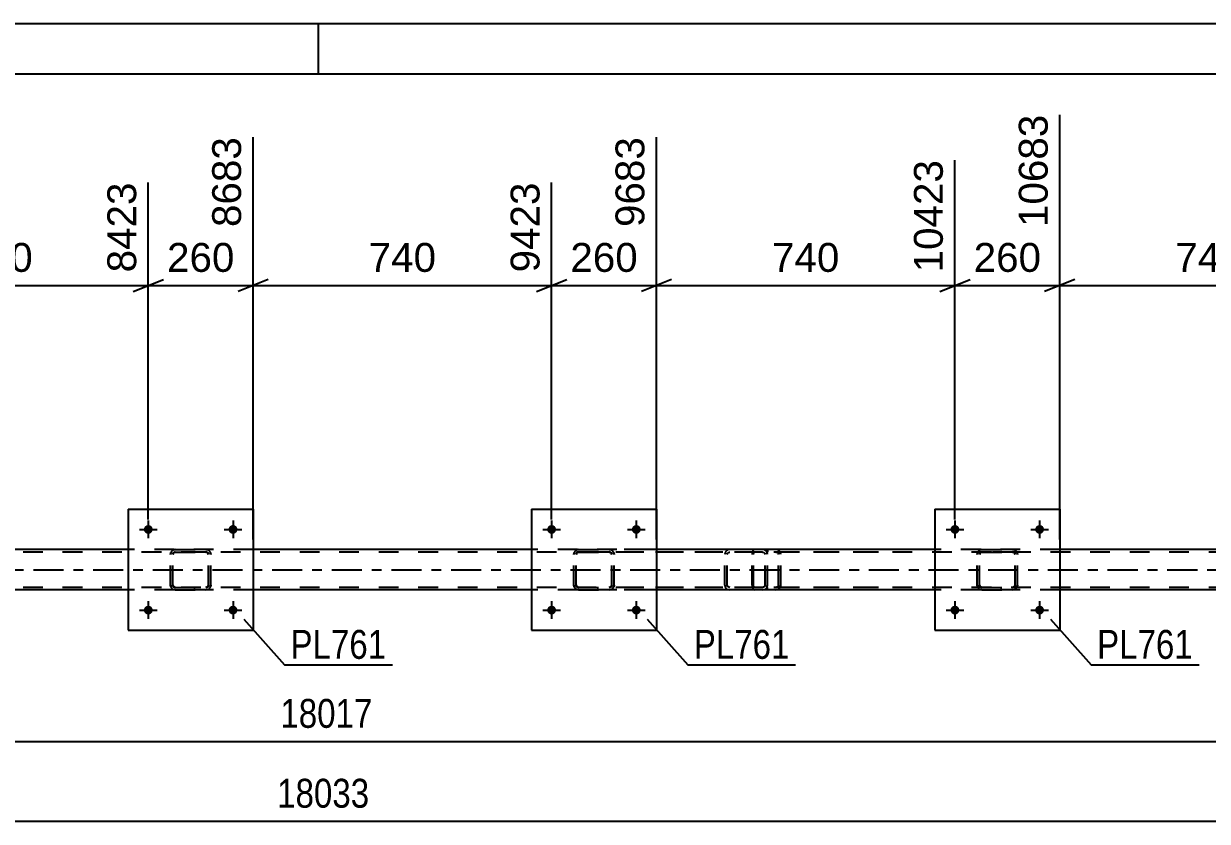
# Model space of a CAD drawing. Header units: millimetres. Extents: x 0 to 841, y 0 to 594.
# Drawn here: x 391.8 to 509.2, y 514.9 to 594 of the extents above; entities that cross this region are included whole.
import ezdxf

# ---------------------------------------------------------------- set-up
doc = ezdxf.new("R2010")
doc.units = ezdxf.units.MM
doc.linetypes.add('DXK_LINE_DOT2', pattern=[3.9198, 1.9599, -1.9599])
doc.linetypes.add('DXK_LINE_DOT3', pattern=[5.9187, 2.979, -0.9799, 0.9799, -0.9799])
doc.styles.add('Arial', font='ARIAL.TTF', dxfattribs={"height": 0.2})
doc.styles.add('Arial Narrow', font='ARIALN.TTF', dxfattribs={"height": 0.2})

# ---------------------------------------------------------------- blocks, each defined once
blk = doc.blocks.new('Unknown-717034435-1133')
at = {"color": 5, "linetype": 'Continuous'}
for p, q in [((841, 594), (0, 594)), ((421, 589), (421, 594)), ((836, 589), (5, 589))]:
    blk.add_line(p, q, dxfattribs=at)
blk = doc.blocks.new('Bolt-717034435-5720 - 5585')
at = {"linetype": 'Continuous'}
for points in [[(444.56, 535.85, -1), (443.68, 535.85, -1)], [(452.96, 535.85, -1), (452.08, 535.85, -1)]]:
    blk.add_hatch(color=1, dxfattribs=at).paths.add_polyline_path(points)
at = {"color": 1, "linetype": 'Continuous'}
for p, q in [((444.12, 536.73), (444.12, 534.97)), ((452.52, 536.73), (452.52, 534.97)), ((443.24, 535.85), (445, 535.85)), ((451.64, 535.85), (453.4, 535.85))]:
    blk.add_line(p, q, dxfattribs=at)
blk = doc.blocks.new('Bolt-717034435-5656 - 5585')
at = {"linetype": 'Continuous'}
for points in [[(484.56, 535.85, -1), (483.68, 535.85, -1)], [(492.96, 535.85, -1), (492.08, 535.85, -1)]]:
    blk.add_hatch(color=1, dxfattribs=at).paths.add_polyline_path(points)
at = {"color": 1, "linetype": 'Continuous'}
for p, q in [((484.12, 536.73), (484.12, 534.97)), ((492.52, 536.73), (492.52, 534.97)), ((483.24, 535.85), (485, 535.85)), ((491.64, 535.85), (493.4, 535.85))]:
    blk.add_line(p, q, dxfattribs=at)
blk = doc.blocks.new('Part-717034435-5609 - 5585')
at = {"color": 7, "linetype": 'DXK_LINE_DOT2'}
for p, q in [((742.52, 541.61), (67.2, 541.61)), ((414.52, 541.85), (402.12, 541.85)), ((454.52, 541.85), (442.12, 541.85)), ((494.52, 541.85), (482.12, 541.85)), ((742.52, 538.09), (67.2, 538.09)), ((414.52, 537.85), (402.12, 537.85)), ((454.52, 537.85), (442.12, 537.85)), ((494.52, 537.85), (482.12, 537.85))]:
    blk.add_line(p, q, dxfattribs=at)
at = {"color": 2, "linetype": 'Continuous'}
for p, q in [((402.12, 541.85), (374.52, 541.85)), ((442.12, 541.85), (414.52, 541.85)), ((482.12, 541.85), (454.52, 541.85)), ((522.12, 541.85), (494.52, 541.85)), ((402.12, 537.85), (374.52, 537.85)), ((442.12, 537.85), (414.52, 537.85)), ((482.12, 537.85), (454.52, 537.85)), ((522.12, 537.85), (494.52, 537.85))]:
    blk.add_line(p, q, dxfattribs=at)
at = {"color": 7, "linetype": 'DXK_LINE_DOT3'}
blk.add_line((67.2, 539.85), (742.52, 539.85), dxfattribs=at)
blk = doc.blocks.new('Bolt-717034435-5718 - 5585')
at = {"linetype": 'Continuous'}
for points in [[(404.56, 535.85, -1), (403.68, 535.85, -1)], [(412.96, 535.85, -1), (412.08, 535.85, -1)]]:
    blk.add_hatch(color=1, dxfattribs=at).paths.add_polyline_path(points)
at = {"color": 1, "linetype": 'Continuous'}
for p, q in [((404.12, 536.73), (404.12, 534.97)), ((412.52, 536.73), (412.52, 534.97)), ((403.24, 535.85), (405, 535.85)), ((411.64, 535.85), (413.4, 535.85))]:
    blk.add_line(p, q, dxfattribs=at)
blk = doc.blocks.new('Bolt-717034435-5719 - 5585')
at = {"linetype": 'Continuous'}
for points in [[(404.56, 543.85, -1), (403.68, 543.85, -1)], [(412.96, 543.85, -1), (412.08, 543.85, -1)]]:
    blk.add_hatch(color=1, dxfattribs=at).paths.add_polyline_path(points)
at = {"color": 1, "linetype": 'Continuous'}
for p, q in [((404.12, 544.73), (404.12, 542.97)), ((412.52, 544.73), (412.52, 542.97)), ((403.24, 543.85), (405, 543.85)), ((411.64, 543.85), (413.4, 543.85))]:
    blk.add_line(p, q, dxfattribs=at)
blk = doc.blocks.new('Bolt-717034435-5721 - 5585')
at = {"linetype": 'Continuous'}
for points in [[(444.56, 543.85, -1), (443.68, 543.85, -1)], [(452.96, 543.85, -1), (452.08, 543.85, -1)]]:
    blk.add_hatch(color=1, dxfattribs=at).paths.add_polyline_path(points)
at = {"color": 1, "linetype": 'Continuous'}
for p, q in [((444.12, 544.73), (444.12, 542.97)), ((452.52, 544.73), (452.52, 542.97)), ((443.24, 543.85), (445, 543.85)), ((451.64, 543.85), (453.4, 543.85))]:
    blk.add_line(p, q, dxfattribs=at)
blk = doc.blocks.new('Bolt-717034435-5657 - 5585')
at = {"linetype": 'Continuous'}
for points in [[(484.56, 543.85, -1), (483.68, 543.85, -1)], [(492.96, 543.85, -1), (492.08, 543.85, -1)]]:
    blk.add_hatch(color=1, dxfattribs=at).paths.add_polyline_path(points)
at = {"color": 1, "linetype": 'Continuous'}
for p, q in [((484.12, 544.73), (484.12, 542.97)), ((492.52, 544.73), (492.52, 542.97)), ((483.24, 543.85), (485, 543.85)), ((491.64, 543.85), (493.4, 543.85))]:
    blk.add_line(p, q, dxfattribs=at)
blk = doc.blocks.new('Part-717034435-5757 - 5585')
at = {"color": 7, "linetype": 'DXK_LINE_DOT2'}
for p, q in [((406.32, 541.37), (406.36, 541.56)), ((406.36, 541.56), (406.32, 541.37)), ((406.32, 538.33), (406.32, 541.37)), ((406.58, 541.47), (406.56, 541.37)), ((406.56, 541.37), (406.58, 541.46)), ((406.56, 538.33), (406.56, 541.37)), ((406.58, 541.46), (406.63, 541.54)), ((406.63, 541.54), (406.58, 541.47)), ((406.62, 541.82), (406.8, 541.85)), ((406.8, 541.85), (406.62, 541.82)), ((406.71, 541.6), (406.63, 541.54)), ((406.63, 541.54), (406.71, 541.59)), ((406.71, 541.59), (406.8, 541.61)), ((406.8, 541.61), (406.71, 541.6)), ((406.8, 541.85), (409.84, 541.85)), ((406.8, 541.85), (406.8, 541.85)), ((406.8, 541.85), (409.84, 541.85)), ((406.8, 541.61), (409.84, 541.61)), ((406.8, 541.61), (406.8, 541.61)), ((409.84, 541.61), (406.8, 541.61)), ((409.84, 541.85), (409.84, 541.85)), ((409.84, 541.85), (410.02, 541.82)), ((410.02, 541.82), (409.84, 541.85)), ((409.84, 541.61), (409.84, 541.61)), ((409.84, 541.61), (409.93, 541.59)), ((409.93, 541.6), (409.84, 541.61)), ((410.01, 541.54), (409.93, 541.6)), ((409.93, 541.59), (410.01, 541.54)), ((410.01, 541.54), (410.06, 541.46)), ((410.06, 541.47), (410.01, 541.54)), ((410.08, 541.37), (410.06, 541.47)), ((410.06, 541.46), (410.08, 541.37)), ((410.08, 538.33), (410.08, 541.37)), ((410.28, 541.56), (410.32, 541.37)), ((410.32, 541.37), (410.28, 541.56)), ((410.32, 538.33), (410.32, 541.37)), ((406.36, 538.15), (406.32, 538.33)), ((406.32, 538.33), (406.36, 538.15)), ((406.58, 538.24), (406.56, 538.33)), ((406.56, 538.33), (406.58, 538.24)), ((406.63, 538.16), (406.58, 538.24)), ((406.58, 538.24), (406.63, 538.16)), ((406.8, 537.85), (406.62, 537.89)), ((406.62, 537.89), (406.8, 537.85)), ((406.71, 538.11), (406.63, 538.16)), ((406.63, 538.16), (406.71, 538.11)), ((406.8, 538.09), (406.71, 538.11)), ((406.71, 538.11), (406.8, 538.09)), ((406.8, 538.09), (409.84, 538.09)), ((406.8, 538.09), (406.8, 538.09)), ((406.8, 538.09), (409.84, 538.09)), ((406.8, 537.85), (409.84, 537.85)), ((406.8, 537.85), (406.8, 537.85)), ((406.8, 537.85), (409.84, 537.85)), ((409.93, 538.11), (409.84, 538.09)), ((409.84, 538.09), (409.93, 538.11)), ((409.84, 538.09), (409.84, 538.09)), ((410.02, 537.89), (409.84, 537.85)), ((409.84, 537.85), (410.02, 537.89)), ((409.84, 537.85), (409.84, 537.85)), ((410.01, 538.16), (409.93, 538.11)), ((409.93, 538.11), (410.01, 538.16)), ((410.06, 538.24), (410.01, 538.16)), ((410.01, 538.16), (410.06, 538.24)), ((410.08, 538.33), (410.06, 538.24)), ((410.06, 538.24), (410.08, 538.33)), ((410.32, 538.33), (410.28, 538.15)), ((410.28, 538.15), (410.32, 538.33))]:
    blk.add_line(p, q, dxfattribs=at)
at = {"color": 7, "linetype": 'DXK_LINE_DOT3'}
blk.add_line((408.32, 539.85), (408.32, 539.85), dxfattribs=at)
at = {"color": 7, "linetype": 'DXK_LINE_DOT2'}
for centre, start, end in [((406.8, 541.37), 112.5, 157.5), ((406.8, 541.37), 112.5, 157.5), ((409.84, 541.37), 22.5, 67.5), ((409.84, 541.37), 22.5, 67.5), ((406.8, 538.33), 202.5, 247.5), ((406.8, 538.33), 202.5, 247.5), ((409.84, 538.33), 292.5, 337.5), ((409.84, 538.33), 292.5, 337.5)]:
    blk.add_arc(centre, 0.48, start, end, dxfattribs=at)
blk = doc.blocks.new('Part-717034435-5762 - 5585')
at = {"color": 2, "linetype": 'Continuous'}
for p, q in [((402.12, 545.85), (402.12, 533.85)), ((402.12, 545.85), (414.52, 545.85)), ((414.52, 545.85), (414.52, 533.85)), ((402.12, 533.85), (414.52, 533.85))]:
    blk.add_line(p, q, dxfattribs=at)
blk = doc.blocks.new('Part-717034435-5765 - 5585')
at = {"color": 7, "linetype": 'DXK_LINE_DOT2'}
for p, q in [((446.32, 541.37), (446.35, 541.56)), ((446.35, 541.56), (446.32, 541.37)), ((446.32, 538.33), (446.32, 541.37)), ((446.58, 541.47), (446.56, 541.37)), ((446.56, 541.37), (446.58, 541.46)), ((446.56, 538.33), (446.56, 541.37)), ((446.58, 541.46), (446.63, 541.54)), ((446.63, 541.54), (446.58, 541.47)), ((446.61, 541.82), (446.8, 541.85)), ((446.8, 541.85), (446.61, 541.82)), ((446.71, 541.6), (446.63, 541.54)), ((446.63, 541.54), (446.71, 541.59)), ((446.71, 541.59), (446.8, 541.61)), ((446.8, 541.61), (446.71, 541.6)), ((446.8, 541.85), (449.84, 541.85)), ((446.8, 541.85), (446.8, 541.85)), ((446.8, 541.85), (449.84, 541.85)), ((446.8, 541.61), (449.84, 541.61)), ((446.8, 541.61), (446.8, 541.61)), ((449.84, 541.61), (446.8, 541.61)), ((449.84, 541.85), (449.84, 541.85)), ((449.84, 541.85), (450.02, 541.82)), ((450.02, 541.82), (449.84, 541.85)), ((449.84, 541.61), (449.84, 541.61)), ((449.84, 541.61), (449.93, 541.59)), ((449.93, 541.6), (449.84, 541.61)), ((450.01, 541.54), (449.93, 541.6)), ((449.93, 541.59), (450.01, 541.54)), ((450.01, 541.54), (450.06, 541.46)), ((450.06, 541.47), (450.01, 541.54)), ((450.08, 541.37), (450.06, 541.47)), ((450.06, 541.46), (450.08, 541.37)), ((450.08, 538.33), (450.08, 541.37)), ((450.28, 541.56), (450.32, 541.37)), ((450.32, 541.37), (450.28, 541.56)), ((450.32, 538.33), (450.32, 541.37)), ((446.35, 538.15), (446.32, 538.33)), ((446.32, 538.33), (446.35, 538.15)), ((446.58, 538.24), (446.56, 538.33)), ((446.56, 538.33), (446.58, 538.24)), ((446.63, 538.16), (446.58, 538.24)), ((446.58, 538.24), (446.63, 538.16)), ((446.8, 537.85), (446.61, 537.89)), ((446.61, 537.89), (446.8, 537.85)), ((446.71, 538.11), (446.63, 538.16)), ((446.63, 538.16), (446.71, 538.11)), ((446.8, 538.09), (446.71, 538.11)), ((446.71, 538.11), (446.8, 538.09)), ((446.8, 538.09), (449.84, 538.09)), ((446.8, 538.09), (446.8, 538.09)), ((446.8, 538.09), (449.84, 538.09)), ((446.8, 537.85), (449.84, 537.85)), ((446.8, 537.85), (446.8, 537.85)), ((446.8, 537.85), (449.84, 537.85)), ((449.93, 538.11), (449.84, 538.09)), ((449.84, 538.09), (449.93, 538.11)), ((449.84, 538.09), (449.84, 538.09)), ((450.02, 537.89), (449.84, 537.85)), ((449.84, 537.85), (450.02, 537.89)), ((449.84, 537.85), (449.84, 537.85)), ((450.01, 538.16), (449.93, 538.11)), ((449.93, 538.11), (450.01, 538.16)), ((450.06, 538.24), (450.01, 538.16)), ((450.01, 538.16), (450.06, 538.24)), ((450.08, 538.33), (450.06, 538.24)), ((450.06, 538.24), (450.08, 538.33)), ((450.32, 538.33), (450.28, 538.15)), ((450.28, 538.15), (450.32, 538.33))]:
    blk.add_line(p, q, dxfattribs=at)
at = {"color": 7, "linetype": 'DXK_LINE_DOT3'}
blk.add_line((448.32, 539.85), (448.32, 539.85), dxfattribs=at)
at = {"color": 7, "linetype": 'DXK_LINE_DOT2'}
for centre, start, end in [((446.8, 541.37), 112.5, 157.5), ((446.8, 541.37), 112.5, 157.5), ((449.84, 541.37), 22.5, 67.5), ((449.84, 541.37), 22.5, 67.5), ((446.8, 538.33), 202.5, 247.5), ((446.8, 538.33), 202.5, 247.5), ((449.84, 538.33), 292.5, 337.5), ((449.84, 538.33), 292.5, 337.5)]:
    blk.add_arc(centre, 0.48, start, end, dxfattribs=at)
blk = doc.blocks.new('Part-717034435-5776 - 5585')
at = {"color": 2, "linetype": 'Continuous'}
for p, q in [((442.12, 545.85), (442.12, 533.85)), ((442.12, 545.85), (454.52, 545.85)), ((454.52, 545.85), (454.52, 533.85)), ((442.12, 533.85), (454.52, 533.85))]:
    blk.add_line(p, q, dxfattribs=at)
blk = doc.blocks.new('Part-717034435-5779 - 5585')
at = {"color": 7, "linetype": 'DXK_LINE_DOT2'}
for p, q in [((486.32, 541.37), (486.36, 541.56)), ((486.36, 541.56), (486.32, 541.37)), ((486.32, 538.33), (486.32, 541.37)), ((486.58, 541.47), (486.56, 541.37)), ((486.56, 541.37), (486.58, 541.46)), ((486.56, 538.33), (486.56, 541.37)), ((486.58, 541.46), (486.63, 541.54)), ((486.63, 541.54), (486.58, 541.47)), ((486.62, 541.82), (486.8, 541.85)), ((486.8, 541.85), (486.62, 541.82)), ((486.71, 541.6), (486.63, 541.54)), ((486.63, 541.54), (486.71, 541.59)), ((486.71, 541.59), (486.8, 541.61)), ((486.8, 541.61), (486.71, 541.6)), ((486.8, 541.85), (489.84, 541.85)), ((486.8, 541.85), (486.8, 541.85)), ((486.8, 541.85), (489.84, 541.85)), ((486.8, 541.61), (489.84, 541.61)), ((486.8, 541.61), (486.8, 541.61)), ((489.84, 541.61), (486.8, 541.61)), ((489.84, 541.85), (489.84, 541.85)), ((489.84, 541.85), (490.02, 541.82)), ((490.02, 541.82), (489.84, 541.85)), ((489.84, 541.61), (489.84, 541.61)), ((489.84, 541.61), (489.93, 541.59)), ((489.93, 541.6), (489.84, 541.61)), ((490.01, 541.54), (489.93, 541.6)), ((489.93, 541.59), (490.01, 541.54)), ((490.01, 541.54), (490.06, 541.46)), ((490.06, 541.47), (490.01, 541.54)), ((490.08, 541.37), (490.06, 541.47)), ((490.06, 541.46), (490.08, 541.37)), ((490.08, 538.33), (490.08, 541.37)), ((490.28, 541.56), (490.32, 541.37)), ((490.32, 541.37), (490.28, 541.56)), ((490.32, 538.33), (490.32, 541.37)), ((486.36, 538.15), (486.32, 538.33)), ((486.32, 538.33), (486.36, 538.15)), ((486.58, 538.24), (486.56, 538.33)), ((486.56, 538.33), (486.58, 538.24)), ((486.63, 538.16), (486.58, 538.24)), ((486.58, 538.24), (486.63, 538.16)), ((486.8, 537.85), (486.62, 537.89)), ((486.62, 537.89), (486.8, 537.85)), ((486.71, 538.11), (486.63, 538.16)), ((486.63, 538.16), (486.71, 538.11)), ((486.8, 538.09), (486.71, 538.11)), ((486.71, 538.11), (486.8, 538.09)), ((486.8, 538.09), (489.84, 538.09)), ((486.8, 538.09), (486.8, 538.09)), ((486.8, 538.09), (489.84, 538.09)), ((486.8, 537.85), (489.84, 537.85)), ((486.8, 537.85), (486.8, 537.85)), ((486.8, 537.85), (489.84, 537.85)), ((489.93, 538.11), (489.84, 538.09)), ((489.84, 538.09), (489.93, 538.11)), ((489.84, 538.09), (489.84, 538.09)), ((490.02, 537.89), (489.84, 537.85)), ((489.84, 537.85), (490.02, 537.89)), ((489.84, 537.85), (489.84, 537.85)), ((490.01, 538.16), (489.93, 538.11)), ((489.93, 538.11), (490.01, 538.16)), ((490.06, 538.24), (490.01, 538.16)), ((490.01, 538.16), (490.06, 538.24)), ((490.08, 538.33), (490.06, 538.24)), ((490.06, 538.24), (490.08, 538.33)), ((490.32, 538.33), (490.28, 538.15)), ((490.28, 538.15), (490.32, 538.33))]:
    blk.add_line(p, q, dxfattribs=at)
at = {"color": 7, "linetype": 'DXK_LINE_DOT3'}
blk.add_line((488.32, 539.85), (488.32, 539.85), dxfattribs=at)
at = {"color": 7, "linetype": 'DXK_LINE_DOT2'}
for centre, start, end in [((486.8, 541.37), 112.5, 157.5), ((486.8, 541.37), 112.5, 157.5), ((489.84, 541.37), 22.5, 67.5), ((489.84, 541.37), 22.5, 67.5), ((486.8, 538.33), 202.5, 247.5), ((486.8, 538.33), 202.5, 247.5), ((489.84, 538.33), 292.5, 337.5), ((489.84, 538.33), 292.5, 337.5)]:
    blk.add_arc(centre, 0.48, start, end, dxfattribs=at)
blk = doc.blocks.new('Part-717034435-5784 - 5585')
at = {"color": 2, "linetype": 'Continuous'}
for p, q in [((482.12, 545.85), (482.12, 533.85)), ((482.12, 545.85), (494.52, 545.85)), ((494.52, 545.85), (494.52, 533.85)), ((482.12, 533.85), (494.52, 533.85))]:
    blk.add_line(p, q, dxfattribs=at)
blk = doc.blocks.new('Part-717034435-5796 - 5585')
at = {"color": 7, "linetype": 'DXK_LINE_DOT2'}
for p, q in [((465.03, 541.85), (449.9, 541.85)), ((465.03, 541.61), (449.9, 541.61)), ((461.32, 541.54), (461.29, 541.37)), ((461.29, 538.33), (461.29, 541.37)), ((461.33, 541.56), (461.32, 541.54)), ((461.54, 541.37), (461.56, 541.47)), ((461.54, 538.33), (461.54, 541.37)), ((461.56, 541.47), (461.62, 541.54)), ((461.8, 541.85), (461.6, 541.82)), ((461.62, 541.54), (461.7, 541.6)), ((461.7, 541.6), (461.8, 541.61)), ((465.23, 541.82), (465.03, 541.85)), ((465.03, 541.61), (465.13, 541.6)), ((465.13, 541.6), (465.21, 541.54)), ((465.21, 541.54), (465.27, 541.47)), ((465.27, 541.47), (465.29, 541.37)), ((465.29, 538.33), (465.29, 541.37)), ((465.51, 541.54), (465.5, 541.56)), ((465.54, 541.37), (465.51, 541.54)), ((465.54, 538.33), (465.54, 541.37)), ((465.03, 538.09), (449.9, 538.09)), ((465.03, 537.85), (449.9, 537.85)), ((461.29, 538.33), (461.33, 538.15)), ((461.56, 538.24), (461.54, 538.33)), ((461.62, 538.16), (461.56, 538.24)), ((461.6, 537.89), (461.8, 537.85)), ((461.7, 538.11), (461.62, 538.16)), ((461.8, 538.09), (461.7, 538.11)), ((465.13, 538.11), (465.03, 538.09)), ((465.03, 537.85), (465.23, 537.89)), ((465.21, 538.16), (465.13, 538.11)), ((465.27, 538.24), (465.21, 538.16)), ((465.29, 538.33), (465.27, 538.24)), ((465.5, 538.15), (465.54, 538.33))]:
    blk.add_line(p, q, dxfattribs=at)
for centre, start, end in [((461.78, 541.35), 110.7583, 155.68), ((465.05, 541.35), 24.32, 69.2417), ((461.78, 538.35), 204.32, 249.2417), ((465.05, 538.35), 290.7583, 335.68)]:
    blk.add_arc(centre, 0.496, start, end, dxfattribs=at)
blk = doc.blocks.new('Part-717034435-5808 - 5585')
at = {"color": 7, "linetype": 'DXK_LINE_DOT2'}
for p, q in [((464.02, 541.56), (464, 541.37)), ((464, 538.33), (464, 541.37)), ((464.08, 541.71), (464.02, 541.56)), ((464.16, 541.82), (464.08, 541.71)), ((464.13, 541.37), (464.14, 541.47)), ((464.13, 538.33), (464.13, 541.37)), ((464.14, 541.47), (464.17, 541.54)), ((464.27, 541.85), (464.16, 541.82)), ((464.17, 541.54), (464.22, 541.6)), ((464.22, 541.6), (464.27, 541.61)), ((476.55, 541.85), (464.27, 541.85)), ((476.55, 541.61), (464.27, 541.61)), ((465.54, 541.85), (465.54, 541.61)), ((466.55, 541.82), (466.36, 541.85)), ((466.36, 541.61), (466.45, 541.6)), ((466.45, 541.6), (466.54, 541.54)), ((466.54, 541.54), (466.59, 541.47)), ((466.59, 541.47), (466.61, 541.37)), ((466.61, 538.33), (466.61, 541.37)), ((466.83, 541.54), (466.82, 541.56)), ((466.86, 541.37), (466.83, 541.54)), ((466.86, 538.33), (466.86, 541.37)), ((464, 538.33), (464.02, 538.15)), ((464.02, 538.15), (464.08, 537.99)), ((464.08, 537.99), (464.16, 537.89)), ((464.14, 538.24), (464.13, 538.33)), ((464.17, 538.16), (464.14, 538.24)), ((464.16, 537.89), (464.27, 537.85)), ((464.22, 538.11), (464.17, 538.16)), ((464.27, 538.09), (464.22, 538.11)), ((476.55, 538.09), (464.27, 538.09)), ((476.55, 537.85), (464.27, 537.85)), ((465.54, 537.85), (465.54, 538.09)), ((466.45, 538.11), (466.36, 538.09)), ((466.36, 537.85), (466.55, 537.89)), ((466.54, 538.16), (466.45, 538.11)), ((466.59, 538.24), (466.54, 538.16)), ((466.61, 538.33), (466.59, 538.24)), ((466.82, 538.15), (466.86, 538.33))]:
    blk.add_line(p, q, dxfattribs=at)
for centre, start, end in [((466.37, 541.36), 23.8494, 68.8059), ((466.37, 538.35), 291.1941, 336.1506)]:
    blk.add_arc(centre, 0.492, start, end, dxfattribs=at)
blk = doc.blocks.new('StraightDimension-717034435-16212 - 5585')
at = {"color": 7, "linetype": 'Continuous'}
for p, q in [((414.52, 542.85), (414.52, 582.74)), ((444.12, 544.85), (444.12, 578.24)), ((416.02, 568.64), (413.02, 567.44)), ((442.62, 567.44), (445.62, 568.64)), ((414.52, 568.04), (444.12, 568.04))]:
    blk.add_line(p, q, dxfattribs=at)
at = {"color": 0}
blk.add_wipeout([(433.25, 568.79), (433.25, 572.99), (425.38, 572.99), (425.38, 568.79)], dxfattribs=at)
at = {"color": 3, "style": 'Arial'}
blk.add_text('740', height=2.865, dxfattribs=at).set_placement((425.98, 569.39))
at = {"color": 0, "linetype": 'Continuous'}
blk.add_wipeout([(443.52, 578.84), (439.32, 578.84), (439.32, 568.74), (443.52, 568.74)], dxfattribs=at)
at = {"color": 3, "linetype": 'Continuous', "style": 'Arial'}
blk.add_text('9423', height=2.865, rotation=90.0002, dxfattribs=at).set_placement((442.92, 569.34))
blk = doc.blocks.new('StraightDimension-717034435-5955 - 5585')
at = {"color": 7, "linetype": 'Continuous'}
blk.add_line((67.2, 522.83), (776.37, 522.83), dxfattribs=at)
at = {"color": 0}
blk.add_wipeout([(426.96, 523.58), (426.96, 527.78), (416.62, 527.78), (416.62, 523.58)], dxfattribs=at)
at = {"color": 3, "style": 'Arial Narrow'}
blk.add_text('18017', height=2.863, dxfattribs=at).set_placement((417.22, 524.18))
blk = doc.blocks.new('StraightDimension-717034435-5976 - 5585')
at = {"color": 7, "linetype": 'Continuous'}
blk.add_line((66.56, 514.91), (776.37, 514.91), dxfattribs=at)
at = {"color": 0}
blk.add_wipeout([(426.64, 515.66), (426.64, 519.86), (416.3, 519.86), (416.3, 515.66)], dxfattribs=at)
at = {"color": 3, "style": 'Arial Narrow'}
blk.add_text('18033', height=2.863, dxfattribs=at).set_placement((416.9, 516.26))
blk = doc.blocks.new('StraightDimension-717034435-16208 - 5585')
at = {"color": 7, "linetype": 'Continuous'}
for p, q in [((494.52, 542.85), (494.52, 584.96)), ((524.12, 544.85), (524.12, 580.46)), ((496.02, 568.64), (493.02, 567.44)), ((522.62, 567.44), (525.62, 568.64)), ((494.52, 568.04), (524.12, 568.04))]:
    blk.add_line(p, q, dxfattribs=at)
at = {"color": 0}
blk.add_wipeout([(513.26, 568.79), (513.26, 572.99), (505.38, 572.99), (505.38, 568.79)], dxfattribs=at)
at = {"color": 3, "style": 'Arial'}
blk.add_text('740', height=2.865, dxfattribs=at).set_placement((505.98, 569.39))
at = {"color": 0, "linetype": 'Continuous'}
blk.add_wipeout([(523.52, 581.06), (519.32, 581.06), (519.32, 568.74), (523.52, 568.74)], dxfattribs=at)
at = {"color": 3, "linetype": 'Continuous', "style": 'Arial'}
blk.add_text('11423', height=2.865, rotation=90.0002, dxfattribs=at).set_placement((522.92, 569.34))
blk = doc.blocks.new('StraightDimension-717034435-16209 - 5585')
at = {"color": 7, "linetype": 'Continuous'}
for p, q in [((494.52, 542.85), (494.52, 584.96)), ((484.12, 544.85), (484.12, 580.46)), ((482.62, 567.44), (485.62, 568.64)), ((496.02, 568.64), (493.02, 567.44)), ((484.12, 568.04), (494.52, 568.04))]:
    blk.add_line(p, q, dxfattribs=at)
at = {"color": 0}
blk.add_wipeout([(493.26, 568.79), (493.26, 572.99), (485.38, 572.99), (485.38, 568.79)], dxfattribs=at)
at = {"color": 3, "style": 'Arial'}
blk.add_text('260', height=2.865, dxfattribs=at).set_placement((485.98, 569.39))
at = {"color": 0, "linetype": 'Continuous'}
blk.add_wipeout([(493.92, 585.56), (489.72, 585.56), (489.72, 573.24), (493.92, 573.24)], dxfattribs=at)
at = {"color": 3, "linetype": 'Continuous', "style": 'Arial'}
blk.add_text('10683', height=2.865, rotation=90.0002, dxfattribs=at).set_placement((493.32, 573.84))
blk = doc.blocks.new('StraightDimension-717034435-16210 - 5585')
at = {"color": 7, "linetype": 'Continuous'}
for p, q in [((454.52, 542.85), (454.52, 582.74)), ((484.12, 544.85), (484.12, 580.46)), ((456.02, 568.64), (453.02, 567.44)), ((482.62, 567.44), (485.62, 568.64)), ((454.52, 568.04), (484.12, 568.04))]:
    blk.add_line(p, q, dxfattribs=at)
at = {"color": 0}
blk.add_wipeout([(473.25, 568.79), (473.25, 572.99), (465.38, 572.99), (465.38, 568.79)], dxfattribs=at)
at = {"color": 3, "style": 'Arial'}
blk.add_text('740', height=2.865, dxfattribs=at).set_placement((465.98, 569.39))
at = {"color": 0, "linetype": 'Continuous'}
blk.add_wipeout([(483.52, 581.06), (479.32, 581.06), (479.32, 568.74), (483.52, 568.74)], dxfattribs=at)
at = {"color": 3, "linetype": 'Continuous', "style": 'Arial'}
blk.add_text('10423', height=2.865, rotation=90.0002, dxfattribs=at).set_placement((482.92, 569.34))
blk = doc.blocks.new('StraightDimension-717034435-16211 - 5585')
at = {"color": 7, "linetype": 'Continuous'}
for p, q in [((454.52, 542.85), (454.52, 582.74)), ((444.12, 544.85), (444.12, 578.24)), ((442.62, 567.44), (445.62, 568.64)), ((456.02, 568.64), (453.02, 567.44)), ((444.12, 568.04), (454.52, 568.04))]:
    blk.add_line(p, q, dxfattribs=at)
at = {"color": 0}
blk.add_wipeout([(453.25, 568.79), (453.25, 572.99), (445.38, 572.99), (445.38, 568.79)], dxfattribs=at)
at = {"color": 3, "style": 'Arial'}
blk.add_text('260', height=2.865, dxfattribs=at).set_placement((445.98, 569.39))
at = {"color": 0, "linetype": 'Continuous'}
blk.add_wipeout([(453.92, 583.34), (449.72, 583.34), (449.72, 573.24), (453.92, 573.24)], dxfattribs=at)
at = {"color": 3, "linetype": 'Continuous', "style": 'Arial'}
blk.add_text('9683', height=2.865, rotation=90.0002, dxfattribs=at).set_placement((453.32, 573.84))
blk = doc.blocks.new('StraightDimension-717034435-16213 - 5585')
at = {"color": 7, "linetype": 'Continuous'}
for p, q in [((414.52, 542.85), (414.52, 582.74)), ((404.12, 544.85), (404.12, 578.24)), ((402.62, 567.44), (405.62, 568.64)), ((416.02, 568.64), (413.02, 567.44)), ((404.12, 568.04), (414.52, 568.04))]:
    blk.add_line(p, q, dxfattribs=at)
at = {"color": 0}
blk.add_wipeout([(413.25, 568.79), (413.25, 572.99), (405.38, 572.99), (405.38, 568.79)], dxfattribs=at)
at = {"color": 3, "style": 'Arial'}
blk.add_text('260', height=2.865, dxfattribs=at).set_placement((405.98, 569.39))
at = {"color": 0, "linetype": 'Continuous'}
blk.add_wipeout([(413.92, 583.34), (409.72, 583.34), (409.72, 573.24), (413.92, 573.24)], dxfattribs=at)
at = {"color": 3, "linetype": 'Continuous', "style": 'Arial'}
blk.add_text('8683', height=2.865, rotation=90.0002, dxfattribs=at).set_placement((413.32, 573.84))
blk = doc.blocks.new('StraightDimension-717034435-16214 - 5585')
at = {"color": 7, "linetype": 'Continuous'}
for p, q in [((374.52, 542.85), (374.52, 582.74)), ((404.12, 544.85), (404.12, 578.24)), ((376.02, 568.64), (373.02, 567.44)), ((402.62, 567.44), (405.62, 568.64)), ((374.52, 568.04), (404.12, 568.04))]:
    blk.add_line(p, q, dxfattribs=at)
at = {"color": 0}
blk.add_wipeout([(393.26, 568.79), (393.26, 572.99), (385.38, 572.99), (385.38, 568.79)], dxfattribs=at)
at = {"color": 3, "style": 'Arial'}
blk.add_text('740', height=2.865, dxfattribs=at).set_placement((385.98, 569.39))
at = {"color": 0, "linetype": 'Continuous'}
blk.add_wipeout([(403.52, 578.84), (399.32, 578.84), (399.32, 568.74), (403.52, 568.74)], dxfattribs=at)
at = {"color": 3, "linetype": 'Continuous', "style": 'Arial'}
blk.add_text('8423', height=2.865, rotation=90.0002, dxfattribs=at).set_placement((402.92, 569.34))
blk = doc.blocks.new('Mark-717034435-5758 - 5585')
at = {"color": 30, "linetype": 'Continuous'}
for p, q in [((413.59, 534.95), (417.62, 530.42)), ((417.62, 530.42), (428.33, 530.42))]:
    blk.add_line(p, q, dxfattribs=at)
at = {"color": 0}
blk.add_wipeout([(427.73, 531.02), (427.73, 534.02), (418.22, 534.02), (418.22, 531.02)], dxfattribs=at)
blk.add_wipeout([(427.73, 531.02), (427.73, 534.02), (418.22, 534.02), (418.22, 531.02)], dxfattribs=at)
at = {"color": 3, "style": 'Arial Narrow'}
blk.add_text('PL761', height=2.863, dxfattribs=at).set_placement((418.22, 531.02))
blk = doc.blocks.new('Mark-717034435-5772 - 5585')
at = {"color": 30, "linetype": 'Continuous'}
for p, q in [((453.59, 534.95), (457.62, 530.42)), ((457.62, 530.42), (468.32, 530.42))]:
    blk.add_line(p, q, dxfattribs=at)
at = {"color": 0}
blk.add_wipeout([(467.72, 531.02), (467.72, 534.02), (458.22, 534.02), (458.22, 531.02)], dxfattribs=at)
blk.add_wipeout([(467.72, 531.02), (467.72, 534.02), (458.22, 534.02), (458.22, 531.02)], dxfattribs=at)
at = {"color": 3, "style": 'Arial Narrow'}
blk.add_text('PL761', height=2.863, dxfattribs=at).set_placement((458.22, 531.02))
blk = doc.blocks.new('Mark-717034435-5780 - 5585')
at = {"color": 30, "linetype": 'Continuous'}
for p, q in [((493.59, 534.95), (497.62, 530.42)), ((497.62, 530.42), (508.33, 530.42))]:
    blk.add_line(p, q, dxfattribs=at)
at = {"color": 0}
blk.add_wipeout([(507.73, 531.02), (507.73, 534.02), (498.22, 534.02), (498.22, 531.02)], dxfattribs=at)
blk.add_wipeout([(507.73, 531.02), (507.73, 534.02), (498.22, 534.02), (498.22, 531.02)], dxfattribs=at)
at = {"color": 3, "style": 'Arial Narrow'}
blk.add_text('PL761', height=2.863, dxfattribs=at).set_placement((498.22, 531.02))

msp = doc.modelspace()

# ---------------------------------------------------------------- block references
for name in ['Unknown-717034435-1133', 'Part-717034435-5762 - 5585', 'Bolt-717034435-5719 - 5585', 'Part-717034435-5776 - 5585', 'Bolt-717034435-5721 - 5585', 'Part-717034435-5784 - 5585', 'Bolt-717034435-5657 - 5585', 'Part-717034435-5609 - 5585', 'Part-717034435-5757 - 5585', 'Part-717034435-5765 - 5585', 'Part-717034435-5796 - 5585', 'Part-717034435-5808 - 5585', 'Part-717034435-5779 - 5585', 'Bolt-717034435-5718 - 5585', 'Bolt-717034435-5720 - 5585', 'Bolt-717034435-5656 - 5585']:
    msp.add_blockref(name, (0, 0))

# ---------------------------------------------------------------- next in the draw order: block references
for name in ['StraightDimension-717034435-16208 - 5585', 'StraightDimension-717034435-16212 - 5585', 'StraightDimension-717034435-5955 - 5585']:
    msp.add_blockref(name, (0, 0))

# ---------------------------------------------------------------- next in the draw order: block references
for name in ['StraightDimension-717034435-16209 - 5585', 'StraightDimension-717034435-16213 - 5585', 'StraightDimension-717034435-5976 - 5585']:
    msp.add_blockref(name, (0, 0))

# ---------------------------------------------------------------- next in the draw order: block references
for name in ['StraightDimension-717034435-16214 - 5585', 'StraightDimension-717034435-16210 - 5585', 'Mark-717034435-5758 - 5585', 'Mark-717034435-5772 - 5585', 'Mark-717034435-5780 - 5585']:
    msp.add_blockref(name, (0, 0))

# ---------------------------------------------------------------- next in the draw order: block references
msp.add_blockref('StraightDimension-717034435-16211 - 5585', (0, 0))

doc.saveas('drawing.dxf')
